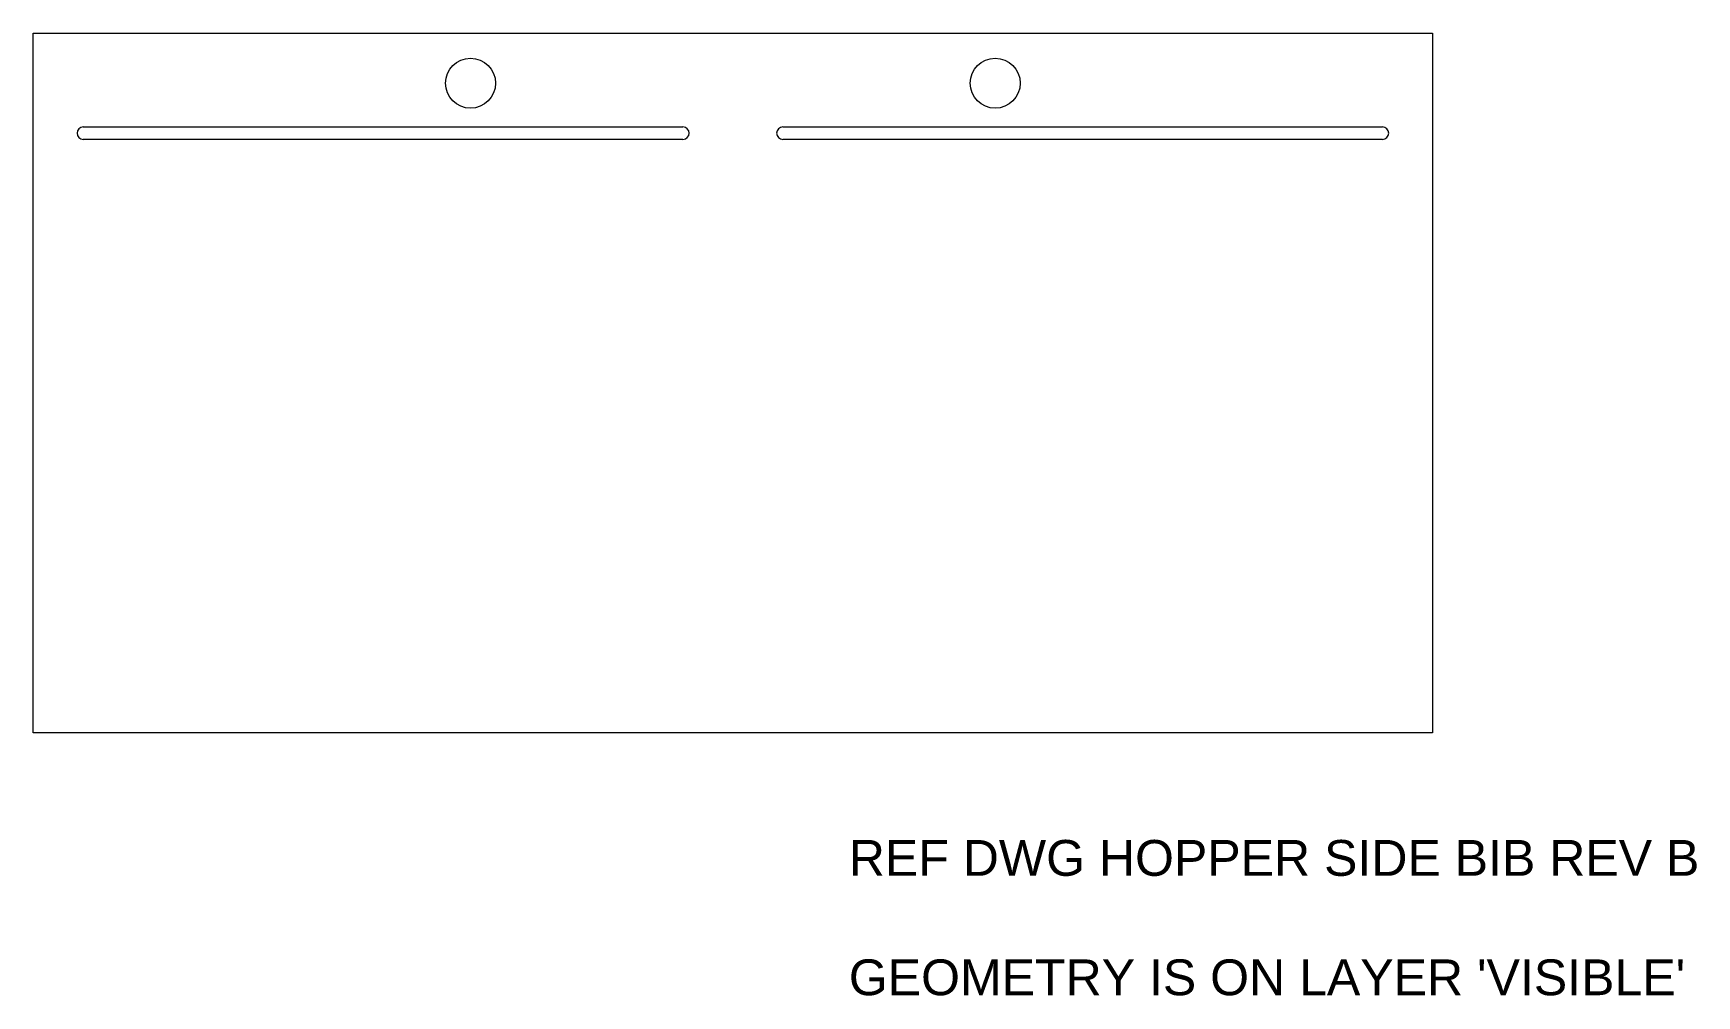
# Model space of a CAD drawing. Header units: inches. Extents: x -3.2 to 30.1, y -2.7 to 16.6.
import ezdxf

# ---------------------------------------------------------------- set-up
doc = ezdxf.new("R2010")
doc.units = ezdxf.units.IN
doc.header["$MEASUREMENT"] = 0
doc.layers.add('CONTINUOUS', color=7, linetype='Continuous', lineweight=0)
doc.layers.add('VISIBLE', color=7, linetype='Continuous', lineweight=0)
doc.styles.get("Standard").update_dxf_attribs({"font": 'txt', "height": 0.125})

msp = doc.modelspace()

# ---------------------------------------------------------------- linework, layer by layer
at = {"layer": 'VISIBLE'}
for p, q in [((-3.235, 16.566), (24.765, 16.566)), ((-3.235, 2.566), (-3.235, 16.566)), ((24.765, 16.566), (24.765, 2.566)), ((-2.235, 14.691), (9.765, 14.691)), ((11.765, 14.691), (23.765, 14.691)), ((9.765, 14.441), (-2.235, 14.441)), ((23.765, 14.441), (11.765, 14.441)), ((24.765, 2.566), (-3.235, 2.566))]:
    msp.add_line(p, q, dxfattribs=at)
for centre in [(5.515, 15.566), (16.015, 15.566)]:
    msp.add_circle(centre, 0.5, dxfattribs=at)
for centre, start, end in [((-2.235, 14.566), 90, 270), ((9.765, 14.566), 270, 90), ((11.765, 14.566), 90, 270), ((23.765, 14.566), 270, 90)]:
    msp.add_arc(centre, 0.125, start, end, dxfattribs=at)

# ---------------------------------------------------------------- texts
at = {"layer": 'CONTINUOUS', "insert": (13.085, 0.423), "char_height": 0.71667, "attachment_point": 1}
msp.add_mtext("{\\fArial|b0|i0|c0|p0;\\C7;REF DWG HOPPER SIDE BIB REV B}{\\fArial|b0|i0|c0|p0;\\C7;\\P}{\\fArial|b0|i0|c0|p0;\\C7;\\PGEOMETRY IS ON LAYER 'VISIBLE'}{\\fArial|b0|i0|c0|p0;\\C7;\\H0.125x;}", dxfattribs=at)

doc.saveas('drawing.dxf')
